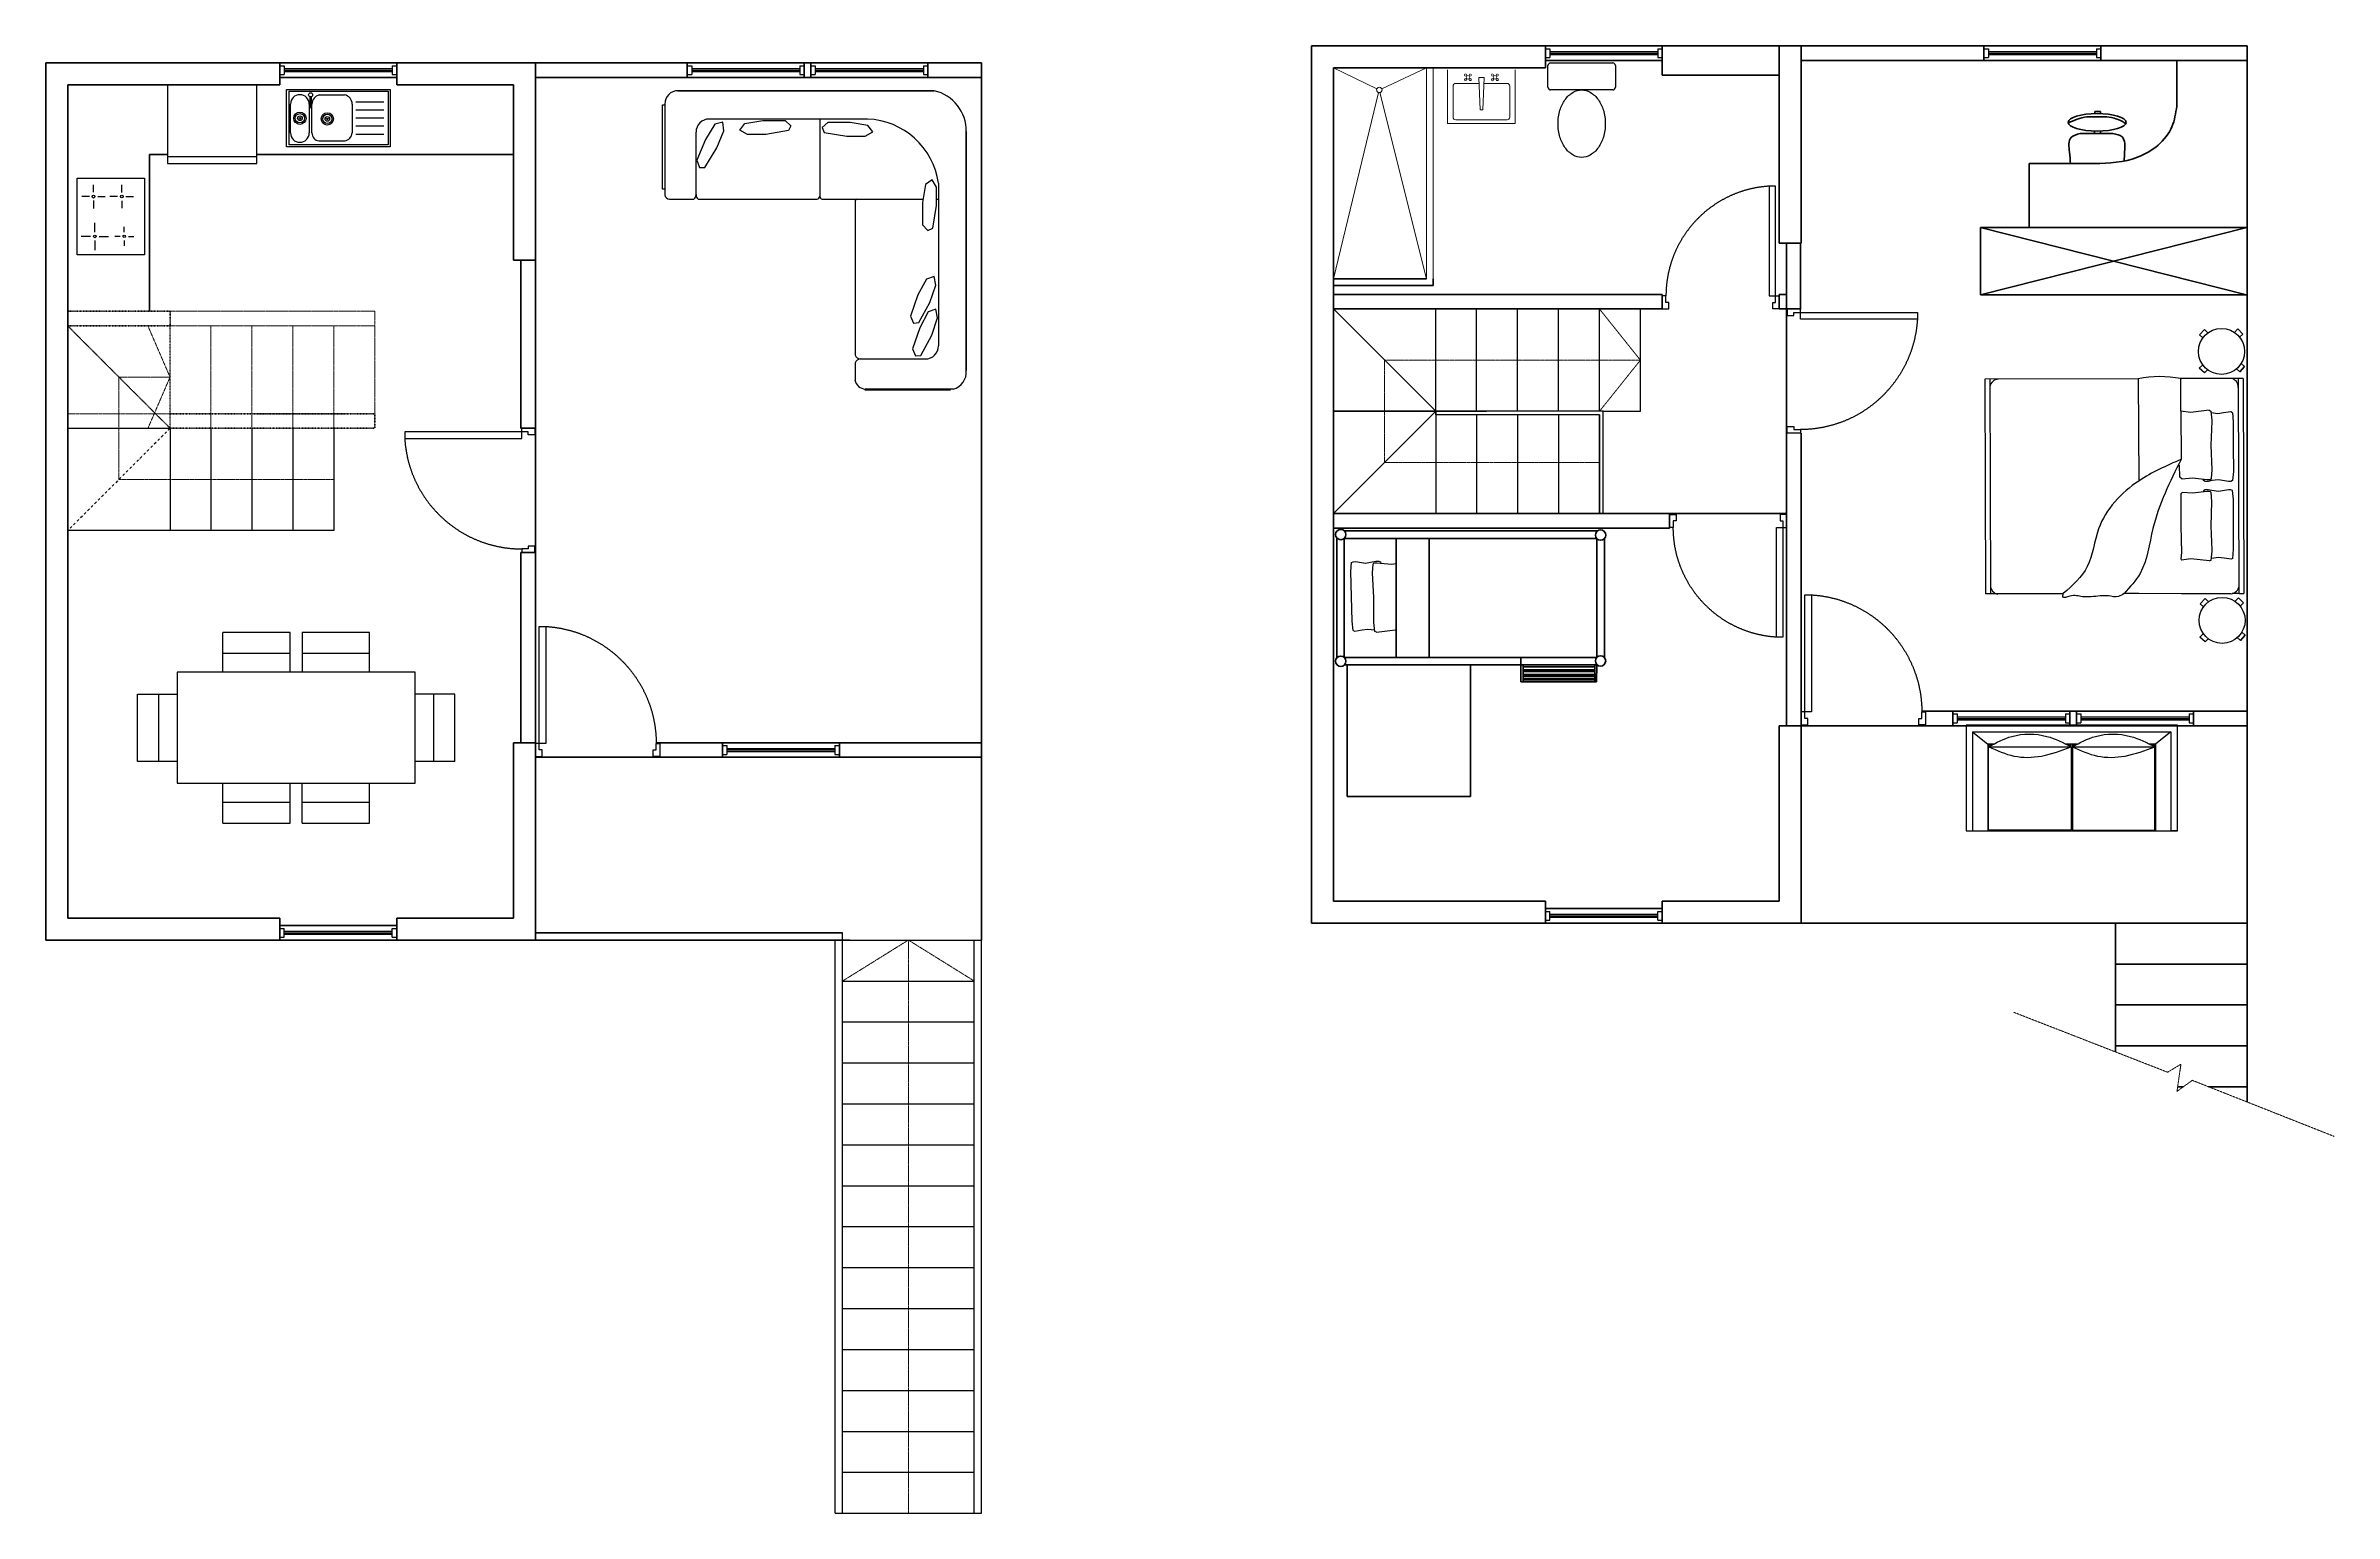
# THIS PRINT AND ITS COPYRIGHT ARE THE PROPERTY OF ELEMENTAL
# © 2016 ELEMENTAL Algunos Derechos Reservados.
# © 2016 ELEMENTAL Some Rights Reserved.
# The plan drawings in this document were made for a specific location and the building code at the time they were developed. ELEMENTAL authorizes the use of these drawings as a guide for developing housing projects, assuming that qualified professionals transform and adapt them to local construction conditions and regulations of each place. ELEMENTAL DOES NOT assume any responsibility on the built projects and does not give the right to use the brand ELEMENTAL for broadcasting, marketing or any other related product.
# Model space of a CAD drawing. Header units: metres. Extents: x -32982 to 1660, y -22516 to -303.
import ezdxf

# ---------------------------------------------------------------- set-up
doc = ezdxf.new("R2010")
doc.units = ezdxf.units.M
doc.header["$LTSCALE"] = 5
doc.header["$MEASUREMENT"] = 0
doc.linetypes.add('DASHDOT', pattern=[1, 0.5, -0.25, 0, -0.25])
doc.linetypes.add('HIDDEN', pattern=[0.375, 0.25, -0.125])
doc.layers.get('0').update_dxf_attribs({"color": 30})
doc.layers.get('DEFPOINTS').update_dxf_attribs({"color": 210})
for name, color, linetype, lineweight in [('A-DOOR-FULL', 4, 'Continuous', 25), ('A-FLOR-LEVL', 7, 'Continuous', 35), ('A-FLOR-OVHD', 3, 'HIDDEN', 18), ('A-FLOR-STRS', 4, 'Continuous', 25), ('A-FURN', 8, 'Continuous', 18), ('A-GLAZ-FULL', 4, 'Continuous', 25), ('A-WALL-FULL-EXTR', 7, 'Continuous', 35), ('A-WALL-FULL-INTR', 7, 'Continuous', 35)]:
    doc.layers.add(name, color=color, linetype=linetype, lineweight=lineweight)
doc.styles.add('E-ROMANS', font='romans.shx', dxfattribs={"width": 0.8})
doc.dimstyles.new('E-0100_ARW_18', dxfattribs={"dimscale": 0.001, "dimtxt": 180, "dimasz": 180, "dimexe": 90, "dimexo": 60, "dimgap": 90, "dimtad": 0, "dimzin": 0, "dimdsep": 46, "dimtxsty": 'E-ROMANS', "dimblk": 'OPEN90', "dimcen": 90, "dimclrd": 256, "dimclre": 256, "dimclrt": 256, "dimadec": 0, "dimazin": 0, "dimtfac": 1, "dimtmove": 1, "dimatfit": 3, "dimldrblk": 'OPEN90', "dimfxl": 1, "dimtfill": 1, "dimtolj": 1, "dimtzin": 0, "dimarcsym": 0})

# ---------------------------------------------------------------- blocks, each defined once
blk = doc.blocks.new('DOOR-80')
for points in [[(-0.07, 0.89), (-0.07, 0.09), (-0.025, 0.09), (-0.025, 0.89), (-0.07, 0.89)], [(-0.825, 0.09), (-0.85, 0.09), (-0.85, 0), (-0.805, 0), (-0.805, 0.045), (-0.825, 0.045), (-0.825, 0.09)], [(-0.025, 0.09), (0, 0.09), (0, 0), (-0.045, 0), (-0.045, 0.045), (-0.025, 0.045), (-0.025, 0.09)]]:
    blk.add_lwpolyline(points)
at = {"linetype": 'HIDDEN'}
blk.add_arc((-0.023, 0.089), 0.802, 93.3811, 179.9341, dxfattribs=at)
blk = doc.blocks.new('DOOR-75')
for points in [[(-0.07, 0.84), (-0.07, 0.09), (-0.025, 0.09), (-0.025, 0.84), (-0.07, 0.84)], [(-0.775, 0.09), (-0.8, 0.09), (-0.8, 0), (-0.755, 0), (-0.755, 0.045), (-0.775, 0.045), (-0.775, 0.09)], [(-0.025, 0.09), (0, 0.09), (0, 0), (-0.045, 0), (-0.045, 0.045), (-0.025, 0.045), (-0.025, 0.09)]]:
    blk.add_lwpolyline(points)
at = {"linetype": 'HIDDEN'}
blk.add_arc((-0.023, 0.089), 0.752, 93.6181, 179.9249, dxfattribs=at)
blk = doc.blocks.new('_Oblique')
at = {"color": 0, "linetype": 'ByBlock', "lineweight": -2}
blk.add_line((-0.5, -0.5), (0.5, 0.5), dxfattribs=at)
blk = doc.blocks.new('*D108')
at = {"layer": 'A-FLOR-LEVL', "lineweight": -2, "transparency": 16777216}
for p, q in [((-2957, -2086), (-2957, -2086)), ((-2957, -3055), (-2957, -3055))]:
    blk.add_line(p, q, dxfattribs=at)
at = {"layer": 'A-FLOR-LEVL', "transparency": 16777216}
for p, q in [((-2957, -2086), (-2957, -2570)), ((-2957, -3055), (-2957, -2571))]:
    blk.add_line(p, q, dxfattribs=at)
at = {"layer": 'DEFPOINTS', "color": 0, "transparency": 16777216}
for p in [(-2957, -2086), (-2957, -3055), (-2957, -3055)]:
    blk.add_point(p, dxfattribs=at)
at = {"layer": 'A-FLOR-LEVL', "transparency": 16777216, "xscale": 0.12, "yscale": 0.12, "zscale": 0.12}
for p, rotation in [((-2957, -2086), 90), ((-2957, -3055), 270)]:
    blk.add_blockref('_Oblique', p, dxfattribs=dict(at, rotation=rotation))
at = {"layer": 'A-FLOR-LEVL', "transparency": 16777216, "insert": (-2957, -2571), "char_height": 0.12, "attachment_point": 5, "rotation": 90, "style": 'E-ROMANS', "bg_fill": 3, "box_fill_scale": 1.25, "bg_fill_color": 256, "bg_fill_true_color": 13158600, "bg_fill_transparency": 0}
blk.add_mtext('\\A1;969.43', dxfattribs=at)
blk = doc.blocks.new('_Open90')
at = {"color": 0, "linetype": 'ByBlock', "lineweight": -2}
for p, q in [((0, 0), (-1, 0)), ((-0.5, 0.5), (0, 0)), ((0, 0), (-0.5, -0.5))]:
    blk.add_line(p, q, dxfattribs=at)

msp = doc.modelspace()

# ---------------------------------------------------------------- linework, layer by layer
at = {"color": 0}
for p, q in [((-10242.493, -930.539), (-10242.493, -603.799)), ((-10201.651, -562.957), (-9262.274, -562.957)), ((-9221.432, -603.799), (-9221.432, -930.539)), ((-29788.023, -894.091), (-31142.023, -894.091)), ((-31142.023, -894.091), (-31142.023, -2084.091)), ((-29788.023, -2084.091), (-29788.023, -894.091)), ((-9262.274, -971.381), (-10201.651, -971.381)), ((-29277.307, -1622.233), (-29277.307, -1185.464)), ((-28993.552, -1185.464), (-28993.552, -1622.233)), ((-28985.811, -1074.618), (-28985.811, -1144.08)), ((-28985.811, -1144.08), (-28985.811, -1238.702)), ((-28985.811, -1238.702), (-28961.129, -1238.702)), ((-28977.101, -1124.669), (-28977.101, -1076.972)), ((-28969.839, -1124.669), (-28977.101, -1124.669)), ((-28969.839, -1076.972), (-28969.839, -1124.669)), ((-28961.129, -1124.402), (-28961.129, -1074.618)), ((-28961.129, -1238.702), (-28961.129, -1124.402)), ((-28952.518, -1622.233), (-28952.518, -1185.464)), ((-28842.804, -1046.366), (-28460.214, -1046.366)), ((-28344.568, -1185.464), (-28344.568, -1622.233)), ((-28287.768, -1150.42), (-27865.6, -1150.42)), ((-28287.768, -1272.305), (-27865.6, -1272.305)), ((-28289.408, -1516.531), (-27865.6, -1516.531)), ((-28287.768, -1641.113), (-27865.6, -1641.113)), ((-28287.036, -1394.003), (-27865.6, -1394.003)), ((-29788.023, -1984.091), (-31142.023, -1984.091)), ((-29788.023, -2084.091), (-29788.023, -1984.091)), ((-28846.921, -1743.835), (-28457.108, -1743.835)), ((-32259.726, -2521.3), (-32259.726, -2407.008)), ((-31831.665, -2521.975), (-31831.665, -2406.251)), ((-31142.023, -2084.091), (-29788.023, -2084.091)), ((-32322.702, -2586.29), (-32438.613, -2586.29)), ((-32259.726, -2647.515), (-32259.726, -2764.612)), ((-32195.405, -2586.29), (-32081.608, -2586.29)), ((-31895.167, -2585.42), (-32010.014, -2585.42)), ((-31831.533, -2648.759), (-31831.533, -2763.377)), ((-31768.809, -2585.42), (-31653.664, -2585.42)), ((-32239.387, -3123.613), (-32239.387, -2982.048)), ((-31793.587, -3124.78), (-31793.587, -3045.253)), ((-32303.256, -3187.915), (-32445.717, -3187.915)), ((-32239.387, -3252.465), (-32239.387, -3394.804)), ((-32175.224, -3187.915), (-32032.709, -3187.915)), ((-31857.065, -3188.489), (-31936.569, -3188.489)), ((-31793.587, -3252.111), (-31793.587, -3330.468)), ((-31729.792, -3188.489), (-31650.672, -3188.489)), ((-376.977, -4678.177), (-305.072, -4598.74)), ((-327.306, -4723.575), (-376.977, -4678.177)), ((-305.072, -4598.74), (-253.041, -4649.05)), ((195.322, -4594.766), (149.247, -4641.708)), ((195.322, -4594.766), (200, -4590)), ((274.759, -4666.671), (200, -4590)), ((274.759, -4666.671), (227.512, -4714.807)), ((-382.97, -5183.944), (-330.97, -5130.965)), ((-303.533, -5255.849), (-382.97, -5183.944)), ((183.108, -5191.719), (232.465, -5236.993)), ((302.547, -5155.943), (232.465, -5236.993)), ((232.465, -5236.993), (302.547, -5155.943)), ((250.993, -5110.93), (250.163, -5110.233)), ((250.993, -5110.93), (302.547, -5155.943)), ((-1308.309, -5343.684), (-3628.12, -5350.566)), ((-3628.12, -5350.566), (-3618.476, -8601.513)), ((-3553.321, -5350.344), (-3543.677, -8601.292)), ((-1308.309, -5343.664), (-1298.768, -6891.2)), ((282.049, -5338.966), (-660.939, -5341.763)), ((-659.478, -5834.301), (-660.939, -5341.763)), ((-303.533, -5255.849), (-256.424, -5207.853)), ((282.049, -5338.966), (207.253, -5339.188)), ((207.253, -5339.188), (216.908, -8593.817)), ((282.049, -5338.966), (291.704, -8593.595)), ((-515.449, -5852.653), (-659.478, -5834.301)), ((-659.478, -5834.301), (-657.312, -6564.392)), ((-233.097, -5820.517), (-515.449, -5852.653)), ((-657.364, -6564.44), (-657.312, -6564.392)), ((-317.963, -6882.466), (-321.1, -6863.778)), ((-294.542, -6897.303), (-317.963, -6882.466)), ((-246.906, -6897.993), (-294.542, -6897.303)), ((-192.38, -6885.312), (-246.906, -6897.993)), ((-317.496, -7039.894), (-320.522, -7058.6)), ((-294.164, -7024.918), (-317.496, -7039.894)), ((-246.532, -7023.946), (-294.164, -7024.918)), ((-191.932, -7036.303), (-246.532, -7023.946)), ((-12903.157, -8116.896), (-12848.951, -8102.91)), ((-12848.951, -8102.91), (-12801.311, -8102.457)), ((-12801.311, -8102.457), (-12777.542, -8116.728)), ((-12777.542, -8116.728), (-12773.957, -8135.335)), ((-508.869, -8070.86), (-652.786, -8090.067)), ((-226.331, -8101.321), (-508.869, -8070.86)), ((-2441.819, -8598.023), (-3618.476, -8601.513)), ((-1298.665, -8594.632), (-1524.035, -8595.3)), ((-652.026, -8599.195), (-1298.665, -8594.632)), ((97.392, -8596.971), (-652.026, -8599.195)), ((216.908, -8593.817), (115.164, -8594.119)), ((216.908, -8593.817), (291.704, -8593.595)), ((-367.286, -8748.824), (-295.381, -8669.387)), ((-317.615, -8794.222), (-367.286, -8748.824)), ((-295.381, -8669.387), (-243.35, -8719.697)), ((205.013, -8665.413), (158.938, -8712.355)), ((205.013, -8665.413), (209.691, -8660.647)), ((284.45, -8737.318), (209.691, -8660.647)), ((284.45, -8737.318), (237.203, -8785.454)), ((-29281.963, -9182.543), (-30301.963, -9182.543)), ((-30301.963, -9786.398), (-30301.963, -9182.543)), ((-29281.963, -9786.398), (-29281.963, -9182.543)), ((-28081.963, -9182.543), (-29101.963, -9182.543)), ((-29101.963, -9182.543), (-29101.963, -9786.398)), ((-28081.963, -9786.398), (-28081.963, -9182.543)), ((-12836.903, -9180.407), (-12555.404, -9141.506)), ((-12555.404, -9141.506), (-12539.399, -9143.156)), ((-373.279, -9254.591), (-321.279, -9201.612)), ((-293.842, -9326.496), (-373.279, -9254.591)), ((-293.842, -9326.496), (-246.733, -9278.5)), ((192.798, -9262.366), (242.155, -9307.64)), ((312.238, -9226.59), (242.155, -9307.64)), ((242.155, -9307.64), (312.238, -9226.59)), ((260.684, -9181.577), (259.853, -9180.881)), ((260.684, -9181.577), (312.238, -9226.59)), ((-29281.963, -9502.543), (-30301.963, -9502.543)), ((-28081.963, -9502.543), (-29101.963, -9502.543)), ((-27391.963, -9786.398), (-30991.963, -9786.398)), ((-30991.963, -9786.398), (-30991.963, -11466.398)), ((-27391.963, -11466.398), (-27391.963, -9786.398)), ((-31594.54, -10116.398), (-30991.963, -10116.398)), ((-31594.54, -11136.398), (-31594.54, -10116.398)), ((-31274.54, -10116.398), (-31274.54, -11136.398)), ((-26788.108, -10116.398), (-27391.963, -10116.398)), ((-27108.108, -11136.398), (-27108.108, -10116.398)), ((-26788.108, -11136.398), (-26788.108, -10116.398)), ((-713.52, -10588.811), (-3913.52, -10588.811)), ((-3913.52, -10588.811), (-3913.52, -12188.811)), ((-3813.52, -10688.811), (-3813.52, -12188.811)), ((-3813.52, -10688.811), (-813.52, -10688.811)), ((-3813.52, -10688.811), (-3581.897, -10873.261)), ((-813.52, -10688.811), (-1045.14, -10873.251)), ((-813.52, -10688.811), (-813.52, -12188.811)), ((-713.52, -12188.811), (-713.52, -10588.811)), ((-3493.905, -10873.26), (-3581.897, -10873.26)), ((-3581.897, -10873.261), (-3581.897, -12188.811)), ((-3571.897, -12164.515), (-3571.897, -10895.878)), ((-3568.171, -10912.642), (-2322.324, -10912.642)), ((-3560.516, -10883.256), (-3512.957, -10883.256)), ((-2229.242, -10873.256), (-2400.634, -10873.256)), ((-2380.542, -10883.256), (-2336.333, -10883.256)), ((-2313.517, -10873.256), (-2323.517, -10873.256)), ((-2323.517, -10912.037), (-2323.517, -10895.31)), ((-2323.517, -10913.102), (-2323.517, -12173.743)), ((-2303.517, -10895.584), (-2303.517, -12175.949)), ((-2303.517, -10912.642), (-1057.669, -10912.642)), ((-2290.614, -10883.256), (-2248.302, -10883.256)), ((-1045.14, -10873.251), (-1135.989, -10873.251)), ((-1115.887, -10883.256), (-1068.574, -10883.256)), ((-1055.14, -12163.393), (-1055.14, -10895.669)), ((-1045.14, -10873.251), (-1045.14, -12188.811)), ((-30991.963, -11136.398), (-31594.54, -11136.398)), ((-26788.108, -11136.398), (-27391.963, -11136.398)), ((-30991.963, -11466.398), (-27391.963, -11466.398)), ((-30301.963, -12070.253), (-30301.963, -11466.398)), ((-30301.963, -11750.253), (-29281.963, -11750.253)), ((-29281.963, -12070.253), (-29281.963, -11466.398)), ((-29101.963, -12070.253), (-29101.963, -11466.398)), ((-29101.963, -11750.253), (-28081.963, -11750.253)), ((-28081.963, -12070.253), (-28081.963, -11466.398)), ((-30301.963, -12070.253), (-29281.963, -12070.253)), ((-29101.963, -12070.253), (-28081.963, -12070.253)), ((-3913.52, -12188.811), (-713.52, -12188.811)), ((-3581.897, -12188.811), (-2313.517, -12188.811)), ((-2327.761, -12178.811), (-3557.946, -12178.811)), ((-2327.761, -12178.811), (-3557.946, -12178.811)), ((-2313.517, -12188.811), (-2303.517, -12188.811)), ((-2300.987, -12178.811), (-1069.852, -12178.811)), ((-713.52, -12188.811), (-813.52, -12188.811))]:
    msp.add_line(p, q, dxfattribs=at)
at = {"color": 7}
for p, q in [((-23612.135, -1181.149), (-23612.135, -2560.385)), ((-23138.633, -2569.111), (-23138.633, -1610.061)), ((-20542.432, -1412.061), (-22940.633, -1412.061)), ((-21266.124, -1412.061), (-21266.124, -2579.67)), ((-19469.12, -2382.209), (-19469.12, -4845.733)), ((-23538.406, -2625.523), (-23171.169, -2625.377)), ((-23106.132, -2625.351), (-21304.841, -2624.633)), ((-21227.558, -2624.602), (-19699.65, -2623.992)), ((-20728.555, -2642.891), (-20728.555, -4985.244)), ((-19499.323, -2623.912), (-19469.12, -2623.9)), ((-20728.555, -5102.221), (-20728.555, -5381.698)), ((-20655.871, -5043.733), (-19667.12, -5043.733)), ((-19248.687, -5501.897), (-20579.951, -5501.897))]:
    msp.add_line(p, q, dxfattribs=at)
at = {"color": 0}
for points in [[(-27768.605, -1833.168), (-29334.584, -1833.168, -0.414213562), (-29336.384, -1831.368), (-29336.384, -965.015, -0.414213562), (-29334.584, -963.215), (-27768.605, -963.215, -0.414213562), (-27766.805, -965.015), (-27766.805, -1831.368, -0.414213562)], [(-29295.38, -990.623), (-27802.066, -990.623, -0.425508845), (-27798.468, -993.773), (-27798.468, -1799.85, -0.376877401), (-27800.798, -1802.702), (-29295.178, -1802.702, -0.388157366), (-29298.857, -1799.109), (-29298.857, -993.493, -0.398830047)], [(-9374.591, -1481.912, -0.070670005), (-9403.343, -1684.318, -0.082313939), (-9479.263, -1842.912, -0.106841581), (-9602.398, -1956.981, -0.134380009), (-9731.963, -1992.443, -0.134380009), (-9861.527, -1956.981, -0.106841581), (-9984.663, -1842.912, -0.082313939), (-10060.583, -1684.318, -0.070670005), (-10089.334, -1481.912, -0.070670005), (-10060.583, -1279.507, -0.082313939), (-9984.663, -1120.912, -0.106841581), (-9861.527, -1006.843, -0.134380009), (-9731.963, -971.381, -0.134380009), (-9602.398, -1006.843, -0.106841581), (-9479.263, -1120.912, -0.082313939), (-9403.343, -1279.507, -0.070670005)], [(-32509.027, -3465.146), (-32509.027, -2309.521, -0.414213562), (-32507.707, -2308.201), (-31490.801, -2308.201, -0.414213562), (-31489.481, -2309.521), (-31489.481, -3466.466), (-32507.707, -3466.466, -0.414213562)]]:
    msp.add_lwpolyline(points, format="xyb", close=True, dxfattribs=at)
at = {"color": 7}
for points in [[(-23643.843, -1199.306), (-23612.135, -1199.306), (-23612.135, -2475.339), (-23643.843, -2475.339)], [(-20579.951, -5501.897), (-19293.129, -5501.897), (-19293.129, -5518.225), (-20579.951, -5518.225)]]:
    msp.add_lwpolyline(points, close=True, dxfattribs=at)
for points in [[(-22821.521, -1847.738), (-22716.03, -1590.984), (-22732.633, -1459.539), (-22852.26, -1491.618), (-22995.922, -1723.127), (-23124.346, -2035.696), (-23085.706, -2145.727), (-23004.876, -2143.633), (-22821.521, -1847.738)], [(-22080.548, -1644.319), (-22358.128, -1644.319), (-22473.401, -1579.009), (-22398.266, -1480.548), (-22129.531, -1435.647), (-21791.607, -1435.647), (-21704.516, -1513.203), (-21737.172, -1587.172), (-22080.548, -1644.319)], [(-20853.503, -1672.247), (-20575.922, -1672.247), (-20460.649, -1606.936), (-20535.784, -1508.475), (-20804.52, -1463.574), (-21142.443, -1463.574), (-21229.534, -1541.131), (-21196.879, -1615.1), (-20853.503, -1672.247)], [(-19499.323, -2722.924), (-19499.323, -2445.343), (-19564.633, -2330.07), (-19663.094, -2405.205), (-19707.995, -2673.941), (-19707.995, -3011.864), (-19630.439, -3098.955), (-19556.469, -3066.3), (-19499.323, -2722.924)], [(-19599.105, -4187.529), (-19509.718, -3924.735), (-19534.429, -3794.57), (-19651.84, -3833.997), (-19780.889, -4073.958), (-19889.708, -4393.881), (-19844.328, -4501.308), (-19763.783, -4494.212), (-19599.105, -4187.529)], [(-19571.331, -4683.901), (-19481.944, -4421.107), (-19506.655, -4290.942), (-19624.066, -4330.369), (-19753.114, -4570.33), (-19861.933, -4890.253), (-19816.553, -4997.68), (-19736.008, -4990.584), (-19571.331, -4683.901)]]:
    msp.add_lwpolyline(points, dxfattribs=at)
at = {"color": 0}
for points in [[(-233.097, -5820.517), (-208.021, -5832.962), (-195.093, -5970.638), (-193.089, -5976.193)], [(-102.384, -5872.593), (-201.687, -5857.982)], [(117.936, -5857.034), (130.864, -5994.71), (131.979, -6370.671), (133.095, -6746.632), (120.984, -6884.382), (95.982, -6896.976), (58.424, -6897.087), (-90.772, -6872.305), (-192.38, -6885.312)], [(117.936, -5857.034), (92.86, -5844.589), (-14.717, -5859.916), (-102.384, -5872.593)], [(-193.089, -5976.193), (-195.056, -5983.158), (-206.498, -6346.636), (-192.863, -6722.56), (-204.992, -6854.256), (-217.455, -6873.246), (-263.239, -6871.833), (-485.491, -6846.737)], [(-643.911, -6861.612), (-676.918, -6835.374), (-681.68, -6651.84), (-681.68, -6651.84), (-681.68, -6651.84)], [(-485.491, -6846.737), (-643.911, -6861.612)], [(-643.314, -7062.681), (-661.896, -7083.694), (-660.935, -7137.412), (-660.116, -7183.185), (-663.673, -7577.023), (-652.256, -7972.579), (-664.398, -8067.988), (-652.786, -8090.067)], [(-484.81, -7076.617), (-643.314, -7062.681)], [(-187.247, -7945.41), (-189.256, -7938.458), (-202.853, -7575.053), (-191.449, -7199.055), (-204.359, -7067.433), (-216.935, -7048.517), (-262.71, -7050.202), (-484.81, -7076.617)], [(124.48, -8062.722), (136.59, -7924.971), (135.475, -7549.011), (134.36, -7173.05), (121.432, -7035.374), (96.356, -7022.928), (58.798, -7023.04), (-90.248, -7048.707), (-191.932, -7036.303)], [(-226.331, -8101.321), (-201.33, -8088.727), (-189.219, -7950.977), (-187.247, -7945.41)], [(-13188.712, -9152.323), (-13204.94, -9014.997), (-13215.075, -8639.171), (-13225.21, -8263.345), (-13216.408, -8125.344), (-13191.716, -8112.154), (-13154.171, -8111.141), (-13004.424, -8132.337), (-12903.157, -8116.896)], [(-12880.635, -9025.736), (-12878.836, -9018.726), (-12876.119, -8655.078), (-12898.769, -8279.59), (-12889.804, -8147.64), (-12877.8, -8128.357), (-12831.995, -8128.671), (-12609.204, -8148.427)], [(-12609.204, -8148.427), (-12539.399, -8140.179)], [(-95.93, -8048.471), (-195.144, -8063.67)], [(124.48, -8062.722), (99.478, -8075.315), (-8.188, -8060.626), (-95.93, -8048.471)], [(-13188.712, -9152.323), (-13163.345, -9164.163), (-13056.167, -9146.259), (-12968.828, -9131.483)], [(-12968.828, -9131.483), (-12869.203, -9143.706)], [(-12836.903, -9180.407), (-12862.271, -9168.568), (-12878.498, -9031.241), (-12880.635, -9025.736)]]:
    msp.add_lwpolyline(points, dxfattribs=at)
for centre, radius in [((-28973.47, -1046.245), 30.941), ((-29134.971, -1400.442), 92.973), ((-29134.971, -1400.442), 70.189), ((-29134.971, -1400.442), 34.648), ((-28720, -1410), 92.973), ((-28720, -1410), 70.189), ((-28720, -1410), 34.648), ((-29134.971, -1400.442), 11.03), ((-28720, -1410), 11.03), ((-32258.939, -2585.673), 21.62), ((-31832.05, -2585.992), 20.064), ((-32240.274, -3188.287), 19.981), ((-31793.664, -3187.769), 19.762), ((-46.568, -4929.811), 348.349), ((-36.878, -9000.458), 348.349)]:
    msp.add_circle(centre, radius, dxfattribs=at)
for centre, radius, start, end in [((-10201.651, -603.799), 40.842, 90, 180), ((-9262.274, -603.799), 40.842, 0, 90), ((-10201.651, -930.539), 40.842, 180, 270), ((-9262.274, -930.539), 40.842, 270, 0), ((-29135.429, -1185.464), 141.878, 0, 180), ((-28809.485, -1185.464), 143.033, 103.4705901, 180), ((-28484.055, -1183.811), 139.497, 359.3208819, 80.1595086), ((-29135.429, -1622.233), 141.878, 180, 0), ((-28829.703, -1622.233), 122.815, 180, 261.9410422), ((-28481.305, -1608.564), 137.419, 280.1419188, 354.2910181), ((-3419.613, -5482.903), 133.086, 91.857565, 172.5572291), ((-979.968, -6929.051), 1619.031, 78.6355542, 101.7008154), ((73.84, -5468.665), 133.086, 357.7540195, 78.4536836), ((-3409.98, -8471.363), 133.086, 180.1415372, 260.8412013), ((87.759, -8463.885), 133.086, 264.0609343, 344.7605984), ((-3560.412, -10894.791), 11.536, 89.4872441, 185.4043749), ((-2335.594, -10895.31), 12.077, 0, 93.5081581), ((-2291.307, -10895.447), 12.211, 86.7489892, 180.6418702), ((-1068.02, -10896.132), 12.888, 357.9397638, 92.4648867), ((-3558.142, -12165.048), 13.765, 177.7825833, 270.8179108), ((-2328.342, -12174.014), 4.833, 276.9008147, 3.2113233), ((-2300.819, -12176.113), 2.703, 176.5217821, 266.4271694), ((-1070.796, -12163.182), 15.658, 273.4586403, 359.2260079)]:
    msp.add_arc(centre, radius, start, end, dxfattribs=at)
at = {"color": 7}
for centre, radius, start, end in [((-23412.043, -1181.149), 198, 90, 180), ((-19679.273, -1597.38), 631.782, 359.6252052, 76.463345), ((-22940.633, -1610.061), 198, 90, 180), ((-20586.563, -2539.682), 1128.484, 8.0214603, 87.7588005), ((-23538.406, -2551.228), 74.295, 187.0799088, 270), ((-23218.089, -2560.705), 79.9, 305.9614583, 6.0392727), ((-23059.176, -2560.705), 79.9, 173.9607273, 234.0385417), ((-21314.389, -2577.26), 48.326, 281.3953523, 357.1412654), ((-21217.858, -2577.26), 48.326, 182.8587346, 258.4211416), ((-20686.554, -2667.389), 48.623, 117.8422984, 149.7450252), ((-19667.12, -4845.733), 198, 270, 0), ((-20647.88, -4959.396), 84.715, 197.7658296, 264.5869959), ((-20647.88, -5128.07), 84.715, 95.4130041, 162.2341704), ((-20559.891, -5324.355), 178.145, 192.2507083, 265.2823259), ((-19317.407, -5240.036), 270.728, 284.7045158, 4.4761476)]:
    msp.add_arc(centre, radius, start, end, dxfattribs=at)
at = {"color": 0}
for points in [[(-657.364, -6564.44), (-1298.768, -6891.2), (-1906.302, -7613.803), (-2078.138, -8187.252), (-2441.354, -8596.331)], [(-657.312, -6564.392), (-1084.191, -7609.812), (-1279.563, -8289.054), (-1521.612, -8593.603)], [(-1521.612, -8593.603), (-1605.184, -8639.417), (-1758.509, -8630.536), (-1882.351, -8630.903), (-2151.353, -8642.382), (-2343.546, -8634.408), (-2448.132, -8647.535), (-2441.354, -8596.331)], [(-3568.171, -10912.642), (-3218.875, -10756.886), (-2689.469, -10756.886), (-2322.324, -10912.642)], [(-2303.517, -10912.642), (-1954.221, -10756.886), (-1424.814, -10756.886), (-1057.669, -10912.642)], [(-3568.171, -10912.642), (-3187.961, -11054.207), (-2770.618, -11054.207), (-2322.324, -10912.642)], [(-2303.517, -10912.642), (-1923.306, -11054.207), (-1505.964, -11054.207), (-1057.669, -10912.642)]]:
    msp.add_spline(points, degree=3, dxfattribs=at)
msp.add_point((-659.82, -5342.473), dxfattribs=at)
at = {"layer": 'A-FLOR-LEVL'}
for p, q in [((-8511.212, -302.917), (-10281.847, -302.917)), ((-6408.582, -302.917), (341.968, -302.917)), ((-1870.949, -302.917), (-3641.584, -302.917)), ((-3641.584, -524.246), (-3641.584, -302.917)), ((-1870.949, -524.246), (-1870.949, -302.917)), ((-32982.261, -560.104), (-32982.261, -13839.873)), ((-27670.353, -560.104), (-29440.989, -560.104)), ((-25567.723, -560.104), (-18817.174, -560.104)), ((-23741.802, -560.104), (-18817.174, -560.104)), ((-21500.212, -560.104), (-23270.848, -560.104)), ((-23270.848, -560.104), (-23270.848, -781.434)), ((-21500.212, -560.104), (-21500.212, -781.434)), ((-19629.576, -560.104), (-21400.212, -560.104)), ((-21400.212, -781.434), (-21400.212, -560.104)), ((-19629.576, -781.434), (-19629.576, -560.104)), ((-8511.212, -524.246), (-10281.847, -524.246)), ((-6408.582, -524.246), (341.968, -524.246)), ((-1870.949, -524.246), (-3641.584, -524.246)), ((-27670.353, -781.434), (-29440.989, -781.434)), ((-25567.723, -781.434), (-18817.174, -781.434)), ((-25567.723, -781.434), (-18817.174, -781.434)), ((-21500.212, -781.434), (-23270.848, -781.434)), ((-21500.212, -781.434), (-21400.212, -781.434)), ((-31410, -4320), (-31410, -1950)), ((-31410, -1950), (-31142.023, -1950)), ((-29788.023, -1950), (-25900, -1950)), ((-8511.212, -4065.518), (-13491.125, -4065.518)), ((-8511.212, -4065.518), (-8511.212, -4286.847)), ((-6740.576, -4065.518), (-6629.911, -4065.518)), ((-6740.576, -4065.518), (-6740.576, -4286.847)), ((-8511.212, -4286.847), (-13491.125, -4286.847)), ((-6740.576, -4286.847), (-6629.911, -4286.847)), ((-6629.911, -4286.847), (-6408.582, -4286.847)), ((-6629.911, -6168.148), (-6629.911, -10594.737)), ((-6419.648, -6168.148), (-6408.582, -6168.148)), ((-6408.582, -6168.148), (-6408.582, -10594.737)), ((-13491.125, -7385.46), (-6629.911, -7385.46)), ((-8400.547, -7606.789), (-13491.125, -7606.789)), ((-4582.661, -10373.408), (341.968, -10373.408)), ((-2341.07, -10373.408), (-4111.706, -10373.408)), ((-4111.706, -10373.408), (-4111.706, -10594.737)), ((-2341.07, -10373.408), (-2341.07, -10594.737)), ((-470.435, -10373.408), (-2241.07, -10373.408)), ((-2241.07, -10594.737), (-2241.07, -10373.408)), ((-470.435, -10594.737), (-470.435, -10373.408)), ((-6408.582, -10594.737), (341.968, -10594.737)), ((-2341.07, -10594.737), (-4111.706, -10594.737)), ((-2341.07, -10594.737), (-2241.07, -10594.737)), ((-25567.723, -11073.255), (-18817.174, -11073.255)), ((-23741.802, -10851.925), (-18817.174, -10851.925)), ((-20968.597, -10851.925), (-22739.233, -10851.925)), ((-22739.233, -10851.925), (-22739.233, -11073.255)), ((-20968.597, -11073.255), (-22739.233, -11073.255)), ((-20968.597, -10851.925), (-20968.597, -11073.255)), ((-8511.212, -13361.356), (-10281.847, -13361.356)), ((-27670.353, -13618.544), (-29440.989, -13618.544)), ((-27670.353, -13839.873), (-29440.989, -13839.873)), ((-25567.723, -13729.208), (-20919.804, -13729.208)), ((-25567.723, -13839.873), (-20809.139, -13839.873)), ((-8511.212, -13582.685), (-10281.847, -13582.685)), ((-1649.998, -15533.344), (-1649.998, -13582.685)), ((341.968, -13582.685), (341.968, -16291.259)), ((341.968, -14202.408), (-1649.998, -14202.408)), ((341.968, -14822.131), (-1649.998, -14822.131)), ((341.968, -15441.853), (-1649.998, -15441.853)), ((-624.944, -16061.576), (-710.207, -16061.576)), ((341.968, -16061.576), (-239.341, -16061.576))]:
    msp.add_line(p, q, dxfattribs=at)
at = {"layer": 'A-FLOR-LEVL', "color": 0}
for p, q in [((-723.109, -630.077), (-723.109, -524.246)), ((-723.109, -1220.407), (-723.109, -630.077)), ((-23412.043, -983.149), (-19531.393, -983.149)), ((-1963.764, -1328.644), (-1963.764, -1300.331)), ((-1963.764, -1300.331), (-1880.202, -1300.331)), ((-1963.764, -1328.644), (-1963.722, -1330.417)), ((-1880.202, -1300.331), (-1880.202, -1330.577)), ((-19047.504, -1601.513), (-19047.504, -5218.907)), ((-1944.567, -1632.713), (-2185.365, -1632.713)), ((-1966.545, -1595.045), (-1966.545, -1633.067)), ((-1944.567, -1632.713), (-1690.692, -1632.713)), ((-1879.569, -1593.739), (-1879.23, -1633.059)), ((-2957.206, -3055.511), (-2957.206, -2086.033)), ((-2957.206, -2086.033), (-1968.591, -2086.033)), ((-3693.897, -4071.234), (-3693.897, -3055.458)), ((-3693.897, -3055.458), (335.588, -3055.458)), ((-3693.897, -3055.458), (332.795, -4071.234)), ((335.588, -3055.458), (-3693.897, -4071.234)), ((335.588, -2947.995), (341.968, -2947.995)), ((-6419.648, -4286.847), (-6419.648, -3290.865)), ((-12080.405, -3830.354), (-13491.125, -3830.354)), ((-11978.851, -3932.061), (-13491.125, -3932.061)), ((-11978.298, -3830.354), (-11978.851, -3932.061)), ((332.795, -4071.234), (-3693.897, -4071.234)), ((332.795, -3963.771), (341.968, -3963.771)), ((-13491.125, -7606.789), (-11330, -7606.789)), ((-13491.125, -7669.43), (-13491.125, -7733.748)), ((-13437.51, -9567.28), (-13437.51, -7752.604)), ((-9485.538, -7643.837), (-13326.417, -7643.837)), ((-13326.119, -9562.269), (-13326.119, -7760.681)), ((-9504.033, -7761.867), (-13326.119, -7760.681)), ((-12539.399, -7759.871), (-12539.399, -9553.611)), ((-12039.466, -9563.463), (-12039.466, -7763.562)), ((-9504.033, -7761.867), (-9504.033, -9561.867)), ((-9386.119, -9561.867), (-9386.119, -7762.031)), ((-13491.125, -9520), (-13491.125, -9520)), ((-13491.125, -9587.767), (-13491.125, -9651.833)), ((-9504.033, -9561.867), (-13326.559, -9561.867)), ((-9504.033, -9675.078), (-13323.766, -9675.078)), ((-13282.701, -9687.023), (-13282.701, -9675.078)), ((-13282.701, -9687.023), (-13282.701, -11665.106)), ((-11412.701, -11665.106), (-11412.701, -9675.078)), ((-10654.291, -9696.659), (-10654.291, -9561.867)), ((-10654.291, -9696.659), (-10652.248, -9923.929)), ((-10617.462, -9675.297), (-10617.462, -9931.86)), ((-9535.148, -9675.162), (-9535.148, -9931.45)), ((-9505.545, -9932.095), (-9504.033, -9675.078)), ((-9504.033, -9675.078), (-9496.119, -9675.078)), ((-9386.119, -9561.867), (-9386.119, -9565.078)), ((-10654.972, -9932.095), (-9505.545, -9932.095)), ((-10652.248, -9923.929), (-10652.248, -9931.987)), ((-10617.462, -9703.408), (-9535.148, -9703.408)), ((-9535.148, -9746.966), (-10617.462, -9746.966)), ((-10617.462, -9776.913), (-9535.148, -9776.913)), ((-9535.148, -9820.476), (-10617.462, -9820.476)), ((-10617.462, -9847.697), (-9535.148, -9847.697)), ((-9535.148, -9880.371), (-10617.462, -9880.371)), ((-10617.462, -9893.981), (-9535.148, -9893.981)), ((-9535.148, -9923.929), (-10617.462, -9923.929)), ((-13282.701, -11665.106), (-13212.701, -11665.106)), ((-13212.701, -11665.106), (-11412.701, -11665.106))]:
    msp.add_line(p, q, dxfattribs=at)
at = {"layer": 'A-FLOR-LEVL', "color": 8}
msp.add_line((341.968, -13582.685), (-6408.582, -13582.685), dxfattribs=at)
at = {"layer": 'A-FLOR-LEVL'}
for points in [[(-6629.911, -4286.847), (-6629.911, -6168.148)], [(-25567.723, -6093.341), (-25567.723, -7974.642)], [(-6408.582, -10594.737), (-4527.281, -10594.737)], [(-25567.723, -11073.255), (-23686.422, -11073.255)]]:
    msp.add_lwpolyline(points, dxfattribs=at)
at = {"layer": 'A-FLOR-LEVL', "color": 0}
for centre in [(-13378.998, -7701.589), (-9444.87, -7708.974), (-13378.941, -9619.8), (-9446.119, -9615.078)]:
    msp.add_circle(centre, 78.102, dxfattribs=at)
msp.add_ellipse((-1929.116, -1462.447), major_axis=(439.472, 0), ratio=0.301364518, dxfattribs=at)
for points in [[(-2366.851, -1470.555), (-2232.675, -1416.414), (-2084.321, -1380.253), (-1949.894, -1377.039), (-1821.869, -1377.039), (-1672.741, -1399.539), (-1577.074, -1436.101), (-1498.289, -1478.287)], [(-723.109, -1220.407), (-796.467, -1527.746), (-1317.485, -1991.637), (-1968.591, -2086.033)]]:
    msp.add_spline(points, degree=3, dxfattribs=at)
for points, knots in [([(-2185.365, -1632.713), (-2239.264, -1645.097), (-2375.527, -1676.405), (-2348.645, -1903.356), (-2336.574, -2032.079), (-2331.64, -2086.033)], [0, 0, 0, 0, 148.716339889, 375.973967599, 545.954678403, 545.954678403, 545.954678403, 545.954678403]), ([(-1690.692, -1632.713), (-1636.212, -1642.219), (-1498.479, -1666.253), (-1512.445, -1881.437), (-1517.66, -2003.226), (-1519.423, -2048.038)], [0, 0, 0, 0, 148.716339889, 375.973967599, 515.135016984, 515.135016984, 515.135016984, 515.135016984])]:
    msp.add_open_spline(points, degree=3, knots=knots, dxfattribs=at)
at = {"layer": 'A-FLOR-OVHD'}
for p, q in [((-9949.853, -524.246), (-8843.206, -524.246)), ((-3309.59, -524.246), (-2202.943, -524.246)), ((-22938.854, -781.434), (-21832.206, -781.434)), ((-31100.96, -4322.705), (-28002.347, -4322.705)), ((-28002.347, -4322.705), (-28002.347, -4544.035)), ((-8843.206, -5061.5), (-9462.928, -4286.847)), ((-31100.96, -4544.035), (-28002.347, -4544.035)), ((-30481.237, -6093.341), (-30481.237, -4544.035)), ((-29861.515, -6093.341), (-29861.515, -4544.035)), ((-29241.792, -6093.341), (-29241.792, -4544.035)), ((-28622.07, -6093.341), (-28622.07, -4544.035)), ((-28002.347, -5872.012), (-28002.347, -4544.035)), ((-12716.472, -6610.807), (-12716.472, -5061.5)), ((-12716.472, -5061.5), (-8843.206, -5061.5)), ((-8843.206, -5061.5), (-9462.928, -5836.154)), ((-31875.613, -6867.994), (-31875.613, -5318.688)), ((-31875.613, -5318.688), (-31100.96, -5318.688)), ((-31100.96, -5872.012), (-32650.266, -5872.012)), ((-28622.07, -6867.994), (-31875.613, -6867.994)), ((-9462.928, -6610.807), (-12716.472, -6610.807)), ((-3779.712, -10594.737), (-2673.065, -10594.737)), ((-22407.239, -11073.255), (-21300.592, -11073.255)), ((-3193.831, -14932.228), (-861.484, -15840.364)), ((-861.484, -15840.364), (-660.389, -15719.707)), ((-660.389, -15719.707), (-720.259, -16130.554)), ((-720.259, -16130.554), (-488.766, -15963.024)), ((-488.766, -15963.024), (1660.199, -16812.112))]:
    msp.add_line(p, q, dxfattribs=at)
for points in [[(-31100.96, -5318.688), (-31435.699, -4544.035)], [(-31100.96, -5318.688), (-31435.699, -6093.341)], [(-18927.839, -14459.596), (-19923.821, -13839.873), (-20919.804, -14459.596)], [(-19923.821, -22515.989), (-19923.821, -13839.873)]]:
    msp.add_lwpolyline(points, dxfattribs=at)
at = {"layer": 'A-FLOR-STRS'}
for p, q in [((-11941.819, -5836.154), (-13491.125, -4286.847)), ((-11941.819, -5836.154), (-11941.819, -4286.847)), ((-11322.096, -5836.154), (-11322.096, -4286.847)), ((-10702.373, -5836.154), (-10702.373, -4286.847)), ((-10082.651, -5836.154), (-10082.651, -4286.847)), ((-9462.928, -5836.154), (-9462.928, -4286.847)), ((-8843.206, -5836.154), (-8843.206, -4286.847)), ((-11941.819, -5836.154), (-13491.125, -5836.154)), ((-13491.125, -5836.154), (-11170.491, -5836.154)), ((-11941.819, -5836.154), (-13491.125, -7385.46)), ((-11941.819, -5836.154), (-11941.819, -7385.46)), ((-11941.819, -5891.486), (-11941.819, -5836.154)), ((-9407.596, -5836.154), (-8843.206, -5836.154)), ((-32650.266, -6093.341), (-31100.96, -6093.341)), ((-31100.96, -6093.341), (-31100.96, -7642.648)), ((-30481.237, -6093.341), (-30481.237, -7642.648)), ((-29861.515, -6093.341), (-29861.515, -7642.648)), ((-29241.792, -6093.341), (-29241.792, -7642.648)), ((-28622.07, -6093.341), (-28622.07, -7642.648)), ((-11322.096, -5891.486), (-11322.096, -7385.46)), ((-10702.373, -5891.486), (-10702.373, -7385.46)), ((-10082.651, -5891.486), (-10082.651, -7385.46)), ((-9462.928, -5891.486), (-9462.928, -7385.46)), ((-28622.07, -7642.648), (-32650.266, -7642.648)), ((-21030.469, -22515.989), (-21030.469, -13839.873)), ((-20919.804, -22515.989), (-20919.804, -13729.208)), ((-20919.804, -13839.873), (-18817.174, -13839.873)), ((-18927.839, -22515.989), (-18927.839, -13839.873)), ((-18817.174, -22515.989), (-18817.174, -13839.873)), ((-20919.804, -14459.596), (-18927.839, -14459.596)), ((-20919.804, -15079.318), (-18927.839, -15079.318)), ((-20919.804, -15699.041), (-18927.839, -15699.041)), ((-20919.804, -16318.763), (-18927.839, -16318.763)), ((-20919.804, -16938.486), (-18927.839, -16938.486)), ((-20919.804, -17558.208), (-18927.839, -17558.208)), ((-20919.804, -18177.931), (-18927.839, -18177.931)), ((-20919.804, -18797.653), (-18927.839, -18797.653)), ((-20919.804, -19417.376), (-18927.839, -19417.376)), ((-20919.804, -20037.099), (-18927.839, -20037.099)), ((-20919.804, -20656.821), (-18927.839, -20656.821)), ((-20919.804, -21276.544), (-18927.839, -21276.544)), ((-20919.804, -21896.266), (-18927.839, -21896.266)), ((-21030.469, -22515.989), (-18817.174, -22515.989))]:
    msp.add_line(p, q, dxfattribs=at)
at = {"layer": 'A-FLOR-STRS', "linetype": 'HIDDEN', "ltscale": 0.001}
for q in [(-32650.266, -4544.035), (-31100.96, -4544.035)]:
    msp.add_line((-31100.96, -6093.341), q, dxfattribs=at)
at = {"layer": 'A-FLOR-STRS', "linetype": 'DASHDOT', "ltscale": 15}
msp.add_line((-31100.96, -6093.341), (-32650.266, -7642.648), dxfattribs=at)
at = {"layer": 'A-FLOR-STRS'}
for points in [[(-9407.596, -7385.46), (-9407.596, -5836.154), (-11941.819, -5836.154)], [(-9462.928, -7385.46), (-9462.928, -5891.486), (-11941.819, -5891.486)]]:
    msp.add_lwpolyline(points, dxfattribs=at)
at = {"layer": 'A-FURN', "color": 0}
for p, q in [((-12832.688, -955.293), (-13491.125, -634.911)), ((-12757.608, -955.293), (-12080.405, -634.911)), ((-12080.405, -634.911), (-12080.405, -3830.354)), ((-11978.298, -634.911), (-11978.298, -3830.354)), ((-11761.322, -665.063), (-11761.322, -1481.912)), ((-10740.26, -1481.912), (-10740.26, -665.063)), ((-12805.053, -1011.004), (-13491.125, -3830.354)), ((-12080.405, -3830.354), (-12785.242, -1011.004)), ((-11678.113, -913.714), (-11678.113, -1383.403)), ((-11286.281, -872.872), (-11637.271, -872.872)), ((-11208.425, -780.976), (-11290.11, -780.976)), ((-11290.11, -780.976), (-11269.689, -1271.086)), ((-11228.846, -1271.086), (-11208.425, -780.976)), ((-10861.264, -872.872), (-11212.254, -872.872)), ((-10820.421, -1383.403), (-10820.421, -913.714)), ((-11269.689, -1271.086), (-11228.846, -1271.086)), ((-11761.322, -1481.912), (-10740.26, -1481.912)), ((-11637.271, -1424.245), (-10861.264, -1424.245))]:
    msp.add_line(p, q, dxfattribs=at)
at = {"layer": 'A-FURN', "linetype": 'HIDDEN', "ltscale": 0.001}
msp.add_line((-26121.047, -892.099), (-27183.428, -892.099), dxfattribs=at)
at = {"layer": 'A-FURN'}
msp.add_line((-28445.006, -5872.012), (-29772.983, -5872.012), dxfattribs=at)
at = {"layer": 'A-FURN', "linetype": 'HIDDEN'}
msp.add_line((-13491.125, -8768.769), (-13491.125, -12088.711), dxfattribs=at)
at = {"layer": 'A-FURN', "color": 0, "const_width": 10.211}
for points in [[(-11475.297, -745.308, 1), (-11505.929, -745.308, 1)], [(-11479.006, -780.976, 1), (-11427.953, -780.976, 1)], [(-11417.653, -731.299, 1), (-11417.653, -761.931, 1)], [(-11066.873, -745.308, 1), (-11097.505, -745.308, 1)], [(-11070.582, -780.976, 1), (-11019.528, -780.976, 1)], [(-11009.228, -731.299, 1), (-11009.228, -761.931, 1)]]:
    msp.add_lwpolyline(points, format="xyb", close=True, dxfattribs=at)
at = {"layer": 'A-FURN', "color": 0}
msp.add_circle((-12795.148, -971.381), 40.842, dxfattribs=at)
for centre, radius, start, end in [((-11637.271, -913.714), 40.842, 90, 180), ((-11490.613, -816.644), 15.316, 0, 180), ((-11490.613, -816.644), 15.316, 180, 0), ((-11417.653, -815.337), 15.316, 90, 270), ((-11417.653, -815.337), 15.316, 270, 90), ((-11082.189, -816.644), 15.316, 0, 180), ((-11082.189, -816.644), 15.316, 180, 0), ((-11009.228, -815.337), 15.316, 90, 270), ((-11009.228, -815.337), 15.316, 270, 90), ((-10861.264, -913.714), 40.842, 0, 90), ((-11637.271, -1383.403), 40.842, 180, 270), ((-10861.264, -1383.403), 40.842, 270, 0)]:
    msp.add_arc(centre, radius, start, end, dxfattribs=at)
at = {"layer": 'A-GLAZ-FULL'}
for p, q in [((-29440.989, -604.37), (-29374.59, -604.37)), ((-29374.59, -648.636), (-27736.752, -648.636)), ((-29374.59, -670.769), (-27736.752, -670.769)), ((-27736.752, -604.37), (-27670.353, -604.37)), ((-23270.848, -604.37), (-23204.449, -604.37)), ((-23204.449, -648.636), (-21566.611, -648.636)), ((-23204.449, -670.769), (-21566.611, -670.769)), ((-21566.611, -604.37), (-21500.212, -604.37)), ((-21400.212, -604.37), (-21333.813, -604.37)), ((-21333.813, -648.636), (-19695.975, -648.636)), ((-21333.813, -670.769), (-19695.975, -670.769)), ((-19695.975, -604.37), (-19629.576, -604.37)), ((-10281.847, -347.183), (-10215.449, -347.183)), ((-10281.847, -479.98), (-10215.449, -479.98)), ((-10215.449, -391.448), (-8577.61, -391.448)), ((-10215.449, -413.581), (-8577.61, -413.581)), ((-10215.449, -435.714), (-8577.61, -435.714)), ((-8577.61, -347.183), (-8511.212, -347.183)), ((-8577.61, -479.98), (-8511.212, -479.98)), ((-3641.584, -347.183), (-3575.186, -347.183)), ((-3641.584, -479.98), (-3575.186, -479.98)), ((-3575.186, -391.448), (-1937.347, -391.448)), ((-3575.186, -413.581), (-1937.347, -413.581)), ((-3575.186, -435.714), (-1937.347, -435.714)), ((-1937.347, -347.183), (-1870.949, -347.183)), ((-1937.347, -479.98), (-1870.949, -479.98)), ((-29440.989, -737.168), (-29374.59, -737.168)), ((-29374.59, -692.902), (-27736.752, -692.902)), ((-27736.752, -737.168), (-27670.353, -737.168)), ((-23270.848, -737.168), (-23204.449, -737.168)), ((-23204.449, -692.902), (-21566.611, -692.902)), ((-21566.611, -737.168), (-21500.212, -737.168)), ((-21400.212, -737.168), (-21333.813, -737.168)), ((-21333.813, -692.902), (-19695.975, -692.902)), ((-19695.975, -737.168), (-19629.576, -737.168)), ((-4111.706, -10417.674), (-4045.307, -10417.674)), ((-4111.706, -10550.472), (-4045.307, -10550.472)), ((-4045.307, -10461.94), (-2407.469, -10461.94)), ((-4045.307, -10484.073), (-2407.469, -10484.073)), ((-4045.307, -10506.206), (-2407.469, -10506.206)), ((-2407.469, -10417.674), (-2341.07, -10417.674)), ((-2407.469, -10550.472), (-2341.07, -10550.472)), ((-2241.07, -10417.674), (-2174.672, -10417.674)), ((-2241.07, -10550.472), (-2174.672, -10550.472)), ((-2174.672, -10461.94), (-536.833, -10461.94)), ((-2174.672, -10484.073), (-536.833, -10484.073)), ((-2174.672, -10506.206), (-536.833, -10506.206)), ((-536.833, -10417.674), (-470.435, -10417.674)), ((-536.833, -10550.472), (-470.435, -10550.472)), ((-22739.233, -10896.191), (-22672.834, -10896.191)), ((-22739.233, -11028.989), (-22672.834, -11028.989)), ((-22672.834, -10940.457), (-21034.996, -10940.457)), ((-22672.834, -10962.59), (-21034.996, -10962.59)), ((-22672.834, -10984.723), (-21034.996, -10984.723)), ((-21034.996, -10896.191), (-20968.597, -10896.191)), ((-21034.996, -11028.989), (-20968.597, -11028.989)), ((-10281.847, -13405.622), (-10215.449, -13405.622)), ((-10215.449, -13449.888), (-8577.61, -13449.888)), ((-10215.449, -13472.021), (-8577.61, -13472.021)), ((-10215.449, -13494.154), (-8577.61, -13494.154)), ((-8577.61, -13405.622), (-8511.212, -13405.622)), ((-29440.989, -13662.81), (-29374.59, -13662.81)), ((-29440.989, -13795.607), (-29374.59, -13795.607)), ((-29374.59, -13707.075), (-27736.752, -13707.075)), ((-29374.59, -13729.208), (-27736.752, -13729.208)), ((-29374.59, -13751.341), (-27736.752, -13751.341)), ((-27736.752, -13662.81), (-27670.353, -13662.81)), ((-27736.752, -13795.607), (-27670.353, -13795.607)), ((-10281.847, -13538.42), (-10215.449, -13538.42)), ((-8577.61, -13538.42), (-8511.212, -13538.42))]:
    msp.add_line(p, q, dxfattribs=at)
at = {"layer": 'A-GLAZ-FULL', "ltscale": 0.001}
for p, q in [((-29374.59, -604.37), (-29374.59, -737.168)), ((-27736.752, -604.37), (-27736.752, -737.168)), ((-23204.449, -604.37), (-23204.449, -737.168)), ((-21566.611, -604.37), (-21566.611, -737.168)), ((-21333.813, -604.37), (-21333.813, -737.168)), ((-19695.975, -604.37), (-19695.975, -737.168)), ((-10215.449, -347.183), (-10215.449, -479.98)), ((-8577.61, -347.183), (-8577.61, -479.98)), ((-3575.186, -347.183), (-3575.186, -479.98)), ((-1937.347, -347.183), (-1937.347, -479.98)), ((-4045.307, -10417.674), (-4045.307, -10550.472)), ((-2407.469, -10417.674), (-2407.469, -10550.472)), ((-2174.672, -10417.674), (-2174.672, -10550.472)), ((-536.833, -10417.674), (-536.833, -10550.472)), ((-22672.834, -10896.191), (-22672.834, -11028.989)), ((-21034.996, -10896.191), (-21034.996, -11028.989)), ((-10215.449, -13538.42), (-10215.449, -13405.622)), ((-8577.61, -13538.42), (-8577.61, -13405.622)), ((-29374.59, -13795.607), (-29374.59, -13662.81)), ((-27736.752, -13795.607), (-27736.752, -13662.81))]:
    msp.add_line(p, q, dxfattribs=at)
at = {"layer": 'A-WALL-FULL-EXTR'}
for p, q in [((-13823.119, -302.917), (-10281.847, -302.917)), ((-13823.119, -13582.685), (-13823.119, -302.917)), ((-10281.847, -634.911), (-10281.847, -302.917)), ((-6740.576, -302.917), (-6740.576, -3290.865)), ((-6740.576, -302.917), (-6408.582, -302.917)), ((-6408.582, -3290.865), (-6408.582, -302.917)), ((341.968, -13582.685), (341.968, -302.917)), ((-32982.261, -560.104), (-29440.989, -560.104)), ((-29440.989, -892.099), (-29440.989, -560.104)), ((-27670.353, -560.104), (-27670.353, -892.099)), ((-27670.353, -560.104), (-25899.717, -560.104)), ((-25899.717, -560.104), (-25567.723, -560.104)), ((-25567.723, -3548.052), (-25567.723, -560.104)), ((-18817.174, -13839.873), (-18817.174, -560.104)), ((-13491.125, -4065.518), (-13491.125, -634.911)), ((-13491.125, -634.911), (-10281.847, -634.911)), ((-32650.266, -13507.879), (-32650.266, -892.099)), ((-32650.266, -892.099), (-29440.989, -892.099)), ((-27670.353, -892.099), (-25899.717, -892.099)), ((-25899.717, -3548.052), (-25899.717, -892.099)), ((-6740.576, -3290.865), (-6408.582, -3290.865)), ((-25899.717, -3548.052), (-25567.723, -3548.052)), ((-13491.125, -7385.46), (-13491.125, -4065.518)), ((-13491.125, -7669.43), (-13491.125, -7385.46)), ((-13491.125, -9587.767), (-13491.125, -7733.748)), ((-13491.125, -13250.691), (-13491.125, -9651.833)), ((-6740.576, -13250.691), (-6740.576, -10594.737)), ((-6408.582, -13582.685), (-6408.582, -10594.737)), ((-25899.717, -10851.925), (-25567.723, -10851.925)), ((-25899.717, -13507.879), (-25899.717, -10851.925)), ((-25567.723, -13839.873), (-25567.723, -10851.925)), ((-32650.266, -13507.879), (-29440.989, -13507.879)), ((-29440.989, -13839.873), (-29440.989, -13507.879)), ((-27670.353, -13839.873), (-27670.353, -13507.879)), ((-27670.353, -13507.879), (-25899.717, -13507.879)), ((-10281.847, -13250.691), (-13491.125, -13250.691)), ((-10281.847, -13582.685), (-10281.847, -13250.691)), ((-8511.212, -13582.685), (-8511.212, -13250.691)), ((-8511.212, -13250.691), (-6740.576, -13250.691)), ((-32982.261, -13839.873), (-29440.989, -13839.873)), ((-27670.353, -13839.873), (-25899.717, -13839.873)), ((-25899.717, -13839.873), (-25567.723, -13839.873)), ((-13823.119, -13582.685), (-10281.847, -13582.685)), ((-8511.212, -13582.685), (-6740.576, -13582.685)), ((-6740.576, -13582.685), (-6408.582, -13582.685))]:
    msp.add_line(p, q, dxfattribs=at)
msp.add_lwpolyline([(-6740.576, -10594.737), (-6408.582, -10594.737)], dxfattribs=at)
at = {"layer": 'A-WALL-FULL-INTR'}
for p, q in [((-8511.212, -302.917), (-6740.576, -302.917)), ((-8511.212, -745.576), (-8511.212, -302.917)), ((-8511.212, -745.576), (-6740.576, -745.576)), ((-6629.911, -3290.865), (-6629.911, -10594.737)), ((-9407.596, -7385.46), (-13491.125, -7385.46))]:
    msp.add_line(p, q, dxfattribs=at)
at = {"layer": 'A-WALL-FULL-INTR', "linetype": 'HIDDEN', "ltscale": 0.001}
for p, q in [((-31100.96, -4322.705), (-32650.266, -4322.705)), ((-31100.96, -4544.035), (-31100.96, -4322.705)), ((-31100.96, -4544.035), (-32650.266, -4544.035)), ((-28002.347, -5872.012), (-31100.96, -5872.012)), ((-28002.347, -5872.012), (-28002.347, -6093.341)), ((-28002.347, -6093.341), (-31100.96, -6093.341))]:
    msp.add_line(p, q, dxfattribs=at)
at = {"layer": 'A-WALL-FULL-INTR'}
for points in [[(-25567.723, -3548.052), (-25567.723, -6093.341), (-25789.052, -6093.341), (-25789.052, -3548.052)], [(-8400.547, -7385.46), (-8400.547, -7606.789)], [(-25567.723, -10851.925), (-25567.723, -7974.642), (-25789.052, -7974.642), (-25789.052, -10851.925)]]:
    msp.add_lwpolyline(points, dxfattribs=at)

# ---------------------------------------------------------------- block references
at = {"layer": 'A-DOOR-FULL', "yscale": 2213.294805385312, "zscale": 2213.294805385312}
for name, p, xscale in [('DOOR-75', (-6740.576, -4286.847), 2213.294805385312), ('DOOR-80', (-6408.582, -10583.671), -2213.294805385312), ('DOOR-80', (-25567.723, -11062.188), -2213.294805385312)]:
    msp.add_blockref(name, p, dxfattribs=dict(at, xscale=xscale))
for name, p, xscale, rotation in [('DOOR-80', (-6618.845, -4286.847), -2213.294805385312, 270), ('DOOR-80', (-25578.789, -6093.341), 2213.294805385312, 90), ('DOOR-75', (-6629.911, -7396.526), -2213.294805385312, 180)]:
    msp.add_blockref(name, p, dxfattribs=dict(at, xscale=xscale, rotation=rotation))

# ---------------------------------------------------------------- next in the draw order: dimensions: what is measured, and where the dimension line sits
at = {"layer": 'A-FLOR-LEVL', "color": 0}
dim = msp.add_linear_dim(base=(-2957.2059, -3055.4581), p1=(-2957.2059, -2086.0326), p2=(-2957.2059, -3055.4581), angle=90, dimstyle='E-0100_ARW_18', override={"dimtxt": 120, "dimasz": 120, "dimexe": 60, "dimexo": 40, "dimgap": 60, "dimblk": 'Oblique', "dimcen": 60, "dimlwd": 65535}, dxfattribs=at)
dim.commit()
dim.dimension.update_dxf_attribs({"geometry": '*D108', "text_midpoint": (-2957.2059, -2570.7453)})

doc.saveas('drawing.dxf')
